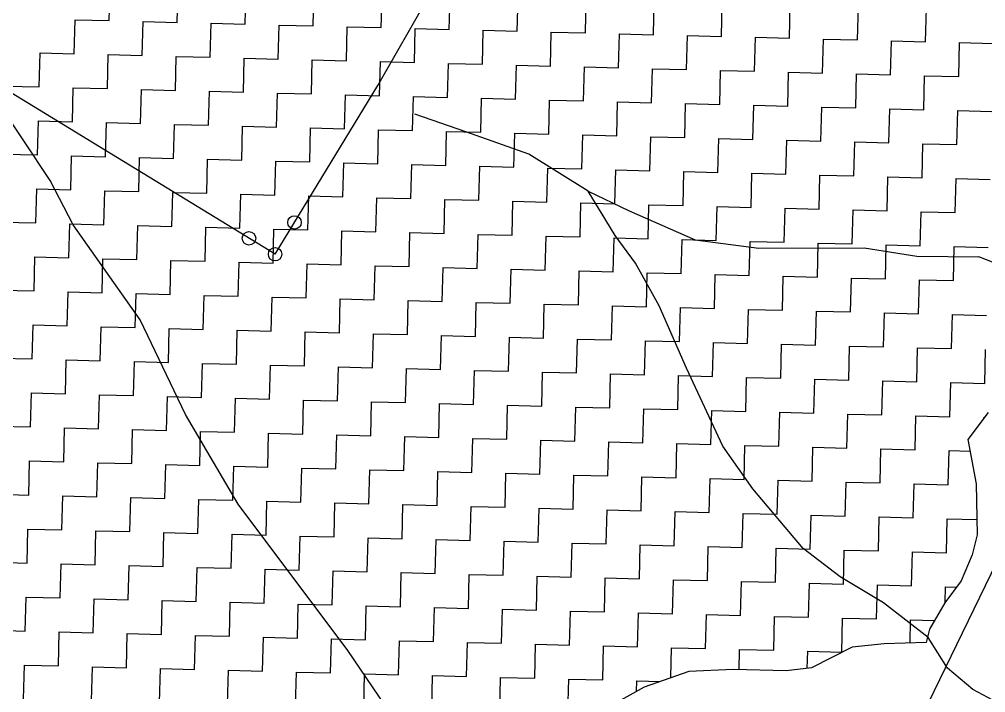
# Model space of a CAD drawing. Header units: metres. Extents: x 295068 to 298038, y 2018465 to 2021372.
# Drawn here: x 296750.4 to 297107.4, y 2019139.5 to 2019388.4 of the extents above; entities that cross this region are included whole.
import ezdxf

# ---------------------------------------------------------------- set-up
doc = ezdxf.new("R2010")
doc.units = ezdxf.units.M
doc.header["$MEASUREMENT"] = 0
for name, color, linetype in [('LINE_WATER', 4, 'Continuous'), ('POLY_HATCH', 12, 'Continuous'), ('POLY_PARCEL', 6, 'Continuous')]:
    doc.layers.add(name, color=color, linetype=linetype)

msp = doc.modelspace()

# ---------------------------------------------------------------- linework, layer by layer
for centre in [(296852.08, 2019313.32), (296835.26, 2019307.43), (296844.9, 2019301.54)]:
    msp.add_circle(centre, 2.48)
at = {"layer": 'LINE_WATER'}
for p, q in [((296761.85, 2019328.75), (296735.46, 2019368.43)), ((296915.34, 2019346.83), (296896.52, 2019353.35)), ((296938.71, 2019338.47), (296915.34, 2019346.83)), ((296960.6, 2019324.86), (296938.71, 2019338.47)), ((296770.27, 2019312.47), (296761.85, 2019328.75)), ((296970.54, 2019308.51), (296960.6, 2019324.86)), ((296960.6, 2019324.86), (296975.47, 2019317.68)), ((296975.47, 2019317.68), (297000.1, 2019306.83)), ((296795.09, 2019277.3), (296770.27, 2019312.47)), ((296978.04, 2019298.26), (296970.54, 2019308.51)), ((297000.1, 2019306.83), (297023.63, 2019303.81)), ((297023.63, 2019303.81), (297062.49, 2019303.93)), ((297062.49, 2019303.93), (297082.01, 2019300.81)), ((297082.01, 2019300.81), (297104.86, 2019300.59)), ((297135.34, 2019288.48), (297104.86, 2019300.59)), ((296986.84, 2019282.52), (296978.04, 2019298.26)), ((296996.93, 2019259.41), (296986.84, 2019282.52)), ((296811.88, 2019242.34), (296795.09, 2019277.3)), ((297010.28, 2019230.62), (296996.93, 2019259.41)), ((296831.32, 2019209.23), (296811.88, 2019242.34)), ((297021.38, 2019214.82), (297010.28, 2019230.62)), ((297040.05, 2019192.77), (297021.38, 2019214.82)), ((296871.74, 2019155.18), (296831.32, 2019209.23)), ((297053.6, 2019182.32), (297040.05, 2019192.77)), ((297069.64, 2019172.79), (297053.6, 2019182.32)), ((297086.16, 2019159.88), (297069.64, 2019172.79)), ((297093.33, 2019148.59), (297086.16, 2019159.88)), ((296889.55, 2019129.03), (296871.74, 2019155.18)), ((297102.65, 2019140.71), (297093.33, 2019148.59)), ((297115.63, 2019133.74), (297102.65, 2019140.71))]:
    msp.add_line(p, q, dxfattribs=at)
at = {"layer": 'POLY_HATCH', "linetype": 'Continuous'}
for p, q in [((296783.6, 2019387.87), (296783.92, 2019400.44)), ((296808.73, 2019387.22), (296809.05, 2019399.79)), ((296833.86, 2019386.57), (296834.19, 2019399.14)), ((296859, 2019385.93), (296859.32, 2019398.49)), ((296884.13, 2019385.28), (296884.45, 2019397.84)), ((296909.26, 2019384.63), (296909.59, 2019397.2)), ((296934.4, 2019383.98), (296934.72, 2019396.55)), ((296959.53, 2019383.33), (296959.85, 2019395.9)), ((296984.66, 2019382.68), (296984.99, 2019395.25)), ((297009.8, 2019382.04), (297010.12, 2019394.6)), ((297034.93, 2019381.39), (297035.25, 2019393.95)), ((297060.06, 2019380.74), (297060.39, 2019393.31)), ((297085.2, 2019380.09), (297085.52, 2019392.66)), ((296770.7, 2019375.63), (296771.03, 2019388.19)), ((296771.03, 2019388.19), (296783.6, 2019387.87)), ((296795.84, 2019374.98), (296796.16, 2019387.55)), ((296796.16, 2019387.55), (296808.73, 2019387.22)), ((296820.97, 2019374.33), (296821.3, 2019386.9)), ((296821.3, 2019386.9), (296833.86, 2019386.57)), ((296846.11, 2019373.68), (296846.43, 2019386.25)), ((296846.43, 2019386.25), (296859, 2019385.93)), ((296871.24, 2019373.03), (296871.56, 2019385.6)), ((296871.56, 2019385.6), (296884.13, 2019385.28)), ((296896.37, 2019372.39), (296896.7, 2019384.95)), ((296896.7, 2019384.95), (296909.26, 2019384.63)), ((296921.51, 2019371.74), (296921.83, 2019384.3)), ((296921.83, 2019384.3), (296934.4, 2019383.98)), ((296946.64, 2019371.09), (296946.96, 2019383.66)), ((296946.96, 2019383.66), (296959.53, 2019383.33)), ((296971.77, 2019370.44), (296972.1, 2019383.01)), ((296972.1, 2019383.01), (296984.66, 2019382.68)), ((296996.91, 2019369.79), (296997.23, 2019382.36)), ((296997.23, 2019382.36), (297009.8, 2019382.04)), ((297022.04, 2019369.15), (297022.36, 2019381.71)), ((297022.36, 2019381.71), (297034.93, 2019381.39)), ((297047.17, 2019368.5), (297047.5, 2019381.06)), ((297047.5, 2019381.06), (297060.06, 2019380.74)), ((297072.31, 2019367.85), (297072.63, 2019380.42)), ((297072.63, 2019380.42), (297085.2, 2019380.09)), ((297097.44, 2019367.2), (297097.76, 2019379.77)), ((297097.76, 2019379.77), (297110.33, 2019379.44)), ((296757.81, 2019363.38), (296758.14, 2019375.95)), ((296758.14, 2019375.95), (296770.7, 2019375.63)), ((296782.95, 2019362.74), (296783.27, 2019375.3)), ((296783.27, 2019375.3), (296795.84, 2019374.98)), ((296808.08, 2019362.09), (296808.41, 2019374.66)), ((296808.41, 2019374.66), (296820.97, 2019374.33)), ((296833.21, 2019361.44), (296833.54, 2019374.01)), ((296833.54, 2019374.01), (296846.11, 2019373.68)), ((296858.35, 2019360.79), (296858.67, 2019373.36)), ((296858.67, 2019373.36), (296871.24, 2019373.03)), ((296883.48, 2019360.14), (296883.81, 2019372.71)), ((296883.81, 2019372.71), (296896.37, 2019372.39)), ((296908.61, 2019359.5), (296908.94, 2019372.06)), ((296908.94, 2019372.06), (296921.51, 2019371.74)), ((296933.75, 2019358.85), (296934.07, 2019371.41)), ((296934.07, 2019371.41), (296946.64, 2019371.09)), ((296958.88, 2019358.2), (296959.21, 2019370.77)), ((296959.21, 2019370.77), (296971.77, 2019370.44)), ((296984.01, 2019357.55), (296984.34, 2019370.12)), ((296984.34, 2019370.12), (296996.91, 2019369.79)), ((297009.15, 2019356.9), (297009.47, 2019369.47)), ((297009.47, 2019369.47), (297022.04, 2019369.15)), ((297034.28, 2019356.25), (297034.61, 2019368.82)), ((297034.61, 2019368.82), (297047.17, 2019368.5)), ((297059.42, 2019355.61), (297059.74, 2019368.17)), ((297059.74, 2019368.17), (297072.31, 2019367.85)), ((297084.55, 2019354.96), (297084.87, 2019367.52)), ((297084.87, 2019367.52), (297097.44, 2019367.2)), ((296745.25, 2019363.71), (296757.81, 2019363.38)), ((296770.06, 2019350.49), (296770.38, 2019363.06)), ((296770.38, 2019363.06), (296782.95, 2019362.74)), ((296795.19, 2019349.85), (296795.51, 2019362.41)), ((296795.51, 2019362.41), (296808.08, 2019362.09)), ((296820.32, 2019349.2), (296820.65, 2019361.76)), ((296820.65, 2019361.76), (296833.21, 2019361.44)), ((296845.46, 2019348.55), (296845.78, 2019361.12)), ((296845.78, 2019361.12), (296858.35, 2019360.79)), ((296870.59, 2019347.9), (296870.91, 2019360.47)), ((296870.91, 2019360.47), (296883.48, 2019360.14)), ((296895.72, 2019347.25), (296896.05, 2019359.82)), ((296896.05, 2019359.82), (296908.61, 2019359.5)), ((296920.86, 2019346.6), (296921.18, 2019359.17)), ((296921.18, 2019359.17), (296933.75, 2019358.85)), ((296945.99, 2019345.96), (296946.31, 2019358.52)), ((296946.31, 2019358.52), (296958.88, 2019358.2)), ((296971.12, 2019345.31), (296971.45, 2019357.88)), ((296971.45, 2019357.88), (296984.01, 2019357.55)), ((296996.26, 2019344.66), (296996.58, 2019357.23)), ((296996.58, 2019357.23), (297009.15, 2019356.9)), ((297021.39, 2019344.01), (297021.72, 2019356.58)), ((297021.72, 2019356.58), (297034.28, 2019356.25)), ((297046.52, 2019343.36), (297046.85, 2019355.93)), ((297046.85, 2019355.93), (297059.42, 2019355.61)), ((297071.66, 2019342.72), (297071.98, 2019355.28)), ((297071.98, 2019355.28), (297084.55, 2019354.96)), ((297096.79, 2019342.07), (297097.12, 2019354.63)), ((297097.12, 2019354.63), (297109.68, 2019354.31)), ((296757.17, 2019338.25), (296757.49, 2019350.82)), ((296757.49, 2019350.82), (296770.06, 2019350.49)), ((296782.3, 2019337.6), (296782.62, 2019350.17)), ((296782.62, 2019350.17), (296795.19, 2019349.85)), ((296807.43, 2019336.95), (296807.76, 2019349.52)), ((296807.76, 2019349.52), (296820.32, 2019349.2)), ((296832.57, 2019336.31), (296832.89, 2019348.87)), ((296832.89, 2019348.87), (296845.46, 2019348.55)), ((296857.7, 2019335.66), (296858.02, 2019348.23)), ((296858.02, 2019348.23), (296870.59, 2019347.9)), ((296882.83, 2019335.01), (296883.16, 2019347.58)), ((296883.16, 2019347.58), (296895.72, 2019347.25)), ((296907.97, 2019334.36), (296908.29, 2019346.93)), ((296908.29, 2019346.93), (296920.86, 2019346.6)), ((296933.1, 2019333.71), (296933.42, 2019346.28)), ((296933.42, 2019346.28), (296945.99, 2019345.96)), ((296958.23, 2019333.07), (296958.56, 2019345.63)), ((296958.56, 2019345.63), (296971.12, 2019345.31)), ((296983.37, 2019332.42), (296983.69, 2019344.98)), ((296983.69, 2019344.98), (296996.26, 2019344.66)), ((297008.5, 2019331.77), (297008.82, 2019344.34)), ((297008.82, 2019344.34), (297021.39, 2019344.01)), ((297033.63, 2019331.12), (297033.96, 2019343.69)), ((297033.96, 2019343.69), (297046.52, 2019343.36)), ((297058.77, 2019330.47), (297059.09, 2019343.04)), ((297059.09, 2019343.04), (297071.66, 2019342.72)), ((297083.9, 2019329.82), (297084.22, 2019342.39)), ((297084.22, 2019342.39), (297096.79, 2019342.07)), ((296744.6, 2019338.58), (296757.17, 2019338.25)), ((296769.41, 2019325.36), (296769.73, 2019337.93)), ((296769.73, 2019337.93), (296782.3, 2019337.6)), ((296794.54, 2019324.71), (296794.87, 2019337.28)), ((296794.87, 2019337.28), (296807.43, 2019336.95)), ((296819.68, 2019324.06), (296820, 2019336.63)), ((296820, 2019336.63), (296832.57, 2019336.31)), ((296844.81, 2019323.42), (296845.13, 2019335.98)), ((296845.13, 2019335.98), (296857.7, 2019335.66)), ((296869.94, 2019322.77), (296870.27, 2019335.33)), ((296870.27, 2019335.33), (296882.83, 2019335.01)), ((296895.08, 2019322.12), (296895.4, 2019334.69)), ((296895.4, 2019334.69), (296907.97, 2019334.36)), ((296920.21, 2019321.47), (296920.53, 2019334.04)), ((296920.53, 2019334.04), (296933.1, 2019333.71)), ((296945.34, 2019320.82), (296945.67, 2019333.39)), ((296945.67, 2019333.39), (296958.23, 2019333.07)), ((296970.48, 2019320.17), (296970.8, 2019332.74)), ((296970.8, 2019332.74), (296983.37, 2019332.42)), ((296995.61, 2019319.53), (296995.93, 2019332.09)), ((296995.93, 2019332.09), (297008.5, 2019331.77)), ((297020.74, 2019318.88), (297021.07, 2019331.45)), ((297021.07, 2019331.45), (297033.63, 2019331.12)), ((297045.88, 2019318.23), (297046.2, 2019330.8)), ((297046.2, 2019330.8), (297058.77, 2019330.47)), ((297071.01, 2019317.58), (297071.33, 2019330.15)), ((297071.33, 2019330.15), (297083.9, 2019329.82)), ((297096.14, 2019316.93), (297096.47, 2019329.5)), ((297096.47, 2019329.5), (297109.03, 2019329.18)), ((296756.52, 2019313.12), (296756.84, 2019325.68)), ((296756.84, 2019325.68), (296769.41, 2019325.36)), ((296781.65, 2019312.47), (296781.98, 2019325.04)), ((296781.98, 2019325.04), (296794.54, 2019324.71)), ((296806.78, 2019311.82), (296807.11, 2019324.39)), ((296807.11, 2019324.39), (296819.68, 2019324.06)), ((296831.92, 2019311.17), (296832.24, 2019323.74)), ((296832.24, 2019323.74), (296844.81, 2019323.42)), ((296857.05, 2019310.53), (296857.38, 2019323.09)), ((296857.38, 2019323.09), (296869.94, 2019322.77)), ((296882.18, 2019309.88), (296882.51, 2019322.44)), ((296882.51, 2019322.44), (296895.08, 2019322.12)), ((296907.32, 2019309.23), (296907.64, 2019321.8)), ((296907.64, 2019321.8), (296920.21, 2019321.47)), ((296932.45, 2019308.58), (296932.78, 2019321.15)), ((296932.78, 2019321.15), (296945.34, 2019320.82)), ((296957.59, 2019307.93), (296957.91, 2019320.5)), ((296957.91, 2019320.5), (296970.48, 2019320.17)), ((296982.72, 2019307.28), (296983.04, 2019319.85)), ((296983.04, 2019319.85), (296995.61, 2019319.53)), ((297007.85, 2019306.64), (297008.18, 2019319.2)), ((297008.18, 2019319.2), (297020.74, 2019318.88)), ((297032.99, 2019305.99), (297033.31, 2019318.55)), ((297033.31, 2019318.55), (297045.88, 2019318.23)), ((297058.12, 2019305.34), (297058.44, 2019317.91)), ((297058.44, 2019317.91), (297071.01, 2019317.58)), ((297083.25, 2019304.69), (297083.58, 2019317.26)), ((297083.58, 2019317.26), (297096.14, 2019316.93)), ((296743.95, 2019313.44), (296756.52, 2019313.12)), ((296768.76, 2019300.23), (296769.08, 2019312.79)), ((296769.08, 2019312.79), (296781.65, 2019312.47)), ((296793.89, 2019299.58), (296794.22, 2019312.15)), ((296794.22, 2019312.15), (296806.78, 2019311.82)), ((296819.03, 2019298.93), (296819.35, 2019311.5)), ((296819.35, 2019311.5), (296831.92, 2019311.17)), ((296844.16, 2019298.28), (296844.48, 2019310.85)), ((296844.48, 2019310.85), (296857.05, 2019310.53)), ((296869.29, 2019297.63), (296869.62, 2019310.2)), ((296869.62, 2019310.2), (296882.18, 2019309.88)), ((296894.43, 2019296.99), (296894.75, 2019309.55)), ((296894.75, 2019309.55), (296907.32, 2019309.23)), ((296919.56, 2019296.34), (296919.88, 2019308.9)), ((296919.88, 2019308.9), (296932.45, 2019308.58)), ((296944.69, 2019295.69), (296945.02, 2019308.26)), ((296945.02, 2019308.26), (296957.59, 2019307.93)), ((296969.83, 2019295.04), (296970.15, 2019307.61)), ((296970.15, 2019307.61), (296982.72, 2019307.28)), ((296994.96, 2019294.39), (296995.29, 2019306.96)), ((296995.29, 2019306.96), (297007.85, 2019306.64)), ((297020.09, 2019293.75), (297020.42, 2019306.31)), ((297020.42, 2019306.31), (297032.99, 2019305.99)), ((297045.23, 2019293.1), (297045.55, 2019305.66)), ((297045.55, 2019305.66), (297058.12, 2019305.34)), ((297070.36, 2019292.45), (297070.69, 2019305.02)), ((297070.69, 2019305.02), (297083.25, 2019304.69)), ((297095.49, 2019291.8), (297095.82, 2019304.37)), ((297095.82, 2019304.37), (297108.39, 2019304.04)), ((296755.87, 2019287.98), (296756.19, 2019300.55)), ((296756.19, 2019300.55), (296768.76, 2019300.23)), ((296781, 2019287.34), (296781.33, 2019299.9)), ((296781.33, 2019299.9), (296793.89, 2019299.58)), ((296806.14, 2019286.69), (296806.46, 2019299.25)), ((296806.46, 2019299.25), (296819.03, 2019298.93)), ((296831.27, 2019286.04), (296831.59, 2019298.61)), ((296831.59, 2019298.61), (296844.16, 2019298.28)), ((296856.4, 2019285.39), (296856.73, 2019297.96)), ((296856.73, 2019297.96), (296869.29, 2019297.63)), ((296881.54, 2019284.74), (296881.86, 2019297.31)), ((296881.86, 2019297.31), (296894.43, 2019296.99)), ((296906.67, 2019284.1), (296906.99, 2019296.66)), ((296906.99, 2019296.66), (296919.56, 2019296.34)), ((296931.8, 2019283.45), (296932.13, 2019296.01)), ((296932.13, 2019296.01), (296944.69, 2019295.69)), ((296956.94, 2019282.8), (296957.26, 2019295.37)), ((296957.26, 2019295.37), (296969.83, 2019295.04)), ((296982.07, 2019282.15), (296982.39, 2019294.72)), ((296982.39, 2019294.72), (296994.96, 2019294.39)), ((297007.2, 2019281.5), (297007.53, 2019294.07)), ((297007.53, 2019294.07), (297020.09, 2019293.75)), ((297032.34, 2019280.85), (297032.66, 2019293.42)), ((297032.66, 2019293.42), (297045.23, 2019293.1)), ((297057.47, 2019280.21), (297057.79, 2019292.77)), ((297057.79, 2019292.77), (297070.36, 2019292.45)), ((297082.6, 2019279.56), (297082.93, 2019292.12)), ((297082.93, 2019292.12), (297095.49, 2019291.8)), ((296743.3, 2019288.31), (296755.87, 2019287.98)), ((296768.11, 2019275.09), (296768.44, 2019287.66)), ((296768.44, 2019287.66), (296781, 2019287.34)), ((296793.25, 2019274.45), (296793.57, 2019287.01)), ((296793.57, 2019287.01), (296806.14, 2019286.69)), ((296818.38, 2019273.8), (296818.7, 2019286.36)), ((296818.7, 2019286.36), (296831.27, 2019286.04)), ((296843.51, 2019273.15), (296843.84, 2019285.72)), ((296843.84, 2019285.72), (296856.4, 2019285.39)), ((296868.65, 2019272.5), (296868.97, 2019285.07)), ((296868.97, 2019285.07), (296881.54, 2019284.74)), ((296893.78, 2019271.85), (296894.1, 2019284.42)), ((296894.1, 2019284.42), (296906.67, 2019284.1)), ((296918.91, 2019271.2), (296919.24, 2019283.77)), ((296919.24, 2019283.77), (296931.8, 2019283.45)), ((296944.05, 2019270.56), (296944.37, 2019283.12)), ((296944.37, 2019283.12), (296956.94, 2019282.8)), ((296969.18, 2019269.91), (296969.5, 2019282.47)), ((296969.5, 2019282.47), (296982.07, 2019282.15)), ((296994.31, 2019269.26), (296994.64, 2019281.83)), ((296994.64, 2019281.83), (297007.2, 2019281.5)), ((297019.45, 2019268.61), (297019.77, 2019281.18)), ((297019.77, 2019281.18), (297032.34, 2019280.85)), ((297044.58, 2019267.96), (297044.9, 2019280.53)), ((297044.9, 2019280.53), (297057.47, 2019280.21)), ((297069.71, 2019267.32), (297070.04, 2019279.88)), ((297070.04, 2019279.88), (297082.6, 2019279.56)), ((297094.85, 2019266.67), (297095.17, 2019279.23)), ((297095.17, 2019279.23), (297107.74, 2019278.91)), ((296755.22, 2019262.85), (296755.55, 2019275.42)), ((296755.55, 2019275.42), (296768.11, 2019275.09)), ((296780.35, 2019262.2), (296780.68, 2019274.77)), ((296780.68, 2019274.77), (296793.25, 2019274.45)), ((296805.49, 2019261.55), (296805.81, 2019274.12)), ((296805.81, 2019274.12), (296818.38, 2019273.8)), ((296830.62, 2019260.91), (296830.95, 2019273.47)), ((296830.95, 2019273.47), (296843.51, 2019273.15)), ((296855.75, 2019260.26), (296856.08, 2019272.82)), ((296856.08, 2019272.82), (296868.65, 2019272.5)), ((296880.89, 2019259.61), (296881.21, 2019272.18)), ((296881.21, 2019272.18), (296893.78, 2019271.85)), ((296906.02, 2019258.96), (296906.35, 2019271.53)), ((296906.35, 2019271.53), (296918.91, 2019271.2)), ((296931.16, 2019258.31), (296931.48, 2019270.88)), ((296931.48, 2019270.88), (296944.05, 2019270.56)), ((296956.29, 2019257.67), (296956.61, 2019270.23)), ((296956.61, 2019270.23), (296969.18, 2019269.91)), ((296981.42, 2019257.02), (296981.75, 2019269.58)), ((296981.75, 2019269.58), (296994.31, 2019269.26)), ((297006.56, 2019256.37), (297006.88, 2019268.94)), ((297006.88, 2019268.94), (297019.45, 2019268.61)), ((297031.69, 2019255.72), (297032.01, 2019268.29)), ((297032.01, 2019268.29), (297044.58, 2019267.96)), ((297056.82, 2019255.07), (297057.15, 2019267.64)), ((297057.15, 2019267.64), (297069.71, 2019267.32)), ((297081.96, 2019254.42), (297082.28, 2019266.99)), ((297082.28, 2019266.99), (297094.85, 2019266.67)), ((297107.09, 2019253.78), (297107.41, 2019266.34)), ((296742.65, 2019263.18), (296755.22, 2019262.85)), ((296767.46, 2019249.96), (296767.79, 2019262.53)), ((296767.79, 2019262.53), (296780.35, 2019262.2)), ((296792.6, 2019249.31), (296792.92, 2019261.88)), ((296792.92, 2019261.88), (296805.49, 2019261.55)), ((296817.73, 2019248.66), (296818.05, 2019261.23)), ((296818.05, 2019261.23), (296830.62, 2019260.91)), ((296842.86, 2019248.02), (296843.19, 2019260.58)), ((296843.19, 2019260.58), (296855.75, 2019260.26)), ((296868, 2019247.37), (296868.32, 2019259.93)), ((296868.32, 2019259.93), (296880.89, 2019259.61)), ((296893.13, 2019246.72), (296893.46, 2019259.29)), ((296893.46, 2019259.29), (296906.02, 2019258.96)), ((296918.26, 2019246.07), (296918.59, 2019258.64)), ((296918.59, 2019258.64), (296931.16, 2019258.31)), ((296943.4, 2019245.42), (296943.72, 2019257.99)), ((296943.72, 2019257.99), (296956.29, 2019257.67)), ((296968.53, 2019244.77), (296968.86, 2019257.34)), ((296968.86, 2019257.34), (296981.42, 2019257.02)), ((296993.66, 2019244.13), (296993.99, 2019256.69)), ((296993.99, 2019256.69), (297006.56, 2019256.37)), ((297018.8, 2019243.48), (297019.12, 2019256.04)), ((297019.12, 2019256.04), (297031.69, 2019255.72)), ((297043.93, 2019242.83), (297044.26, 2019255.4)), ((297044.26, 2019255.4), (297056.82, 2019255.07)), ((297069.06, 2019242.18), (297069.39, 2019254.75)), ((297069.39, 2019254.75), (297081.96, 2019254.42)), ((297094.2, 2019241.53), (297094.52, 2019254.1)), ((297094.52, 2019254.1), (297107.09, 2019253.78)), ((296754.57, 2019237.72), (296754.9, 2019250.28)), ((296754.9, 2019250.28), (296767.46, 2019249.96)), ((296779.71, 2019237.07), (296780.03, 2019249.64)), ((296780.03, 2019249.64), (296792.6, 2019249.31)), ((296804.84, 2019236.42), (296805.16, 2019248.99)), ((296805.16, 2019248.99), (296817.73, 2019248.66)), ((296829.97, 2019235.77), (296830.3, 2019248.34)), ((296830.3, 2019248.34), (296842.86, 2019248.02)), ((296855.11, 2019235.12), (296855.43, 2019247.69)), ((296855.43, 2019247.69), (296868, 2019247.37)), ((296880.24, 2019234.48), (296880.56, 2019247.04)), ((296880.56, 2019247.04), (296893.13, 2019246.72)), ((296905.37, 2019233.83), (296905.7, 2019246.4)), ((296905.7, 2019246.4), (296918.26, 2019246.07)), ((296930.51, 2019233.18), (296930.83, 2019245.75)), ((296930.83, 2019245.75), (296943.4, 2019245.42)), ((296955.64, 2019232.53), (296955.96, 2019245.1)), ((296955.96, 2019245.1), (296968.53, 2019244.77)), ((296980.77, 2019231.88), (296981.1, 2019244.45)), ((296981.1, 2019244.45), (296993.66, 2019244.13)), ((297005.91, 2019231.24), (297006.23, 2019243.8)), ((297006.23, 2019243.8), (297018.8, 2019243.48)), ((297031.04, 2019230.59), (297031.36, 2019243.15)), ((297031.36, 2019243.15), (297043.93, 2019242.83)), ((297056.17, 2019229.94), (297056.5, 2019242.51)), ((297056.5, 2019242.51), (297069.06, 2019242.18)), ((297081.31, 2019229.29), (297081.63, 2019241.86)), ((297081.63, 2019241.86), (297094.2, 2019241.53)), ((296742.01, 2019238.04), (296754.57, 2019237.72)), ((297106.76, 2019241.02), (297106.77, 2019241.21)), ((297106.77, 2019241.21), (297106.9, 2019241.21)), ((296766.82, 2019224.83), (296767.14, 2019237.39)), ((296767.14, 2019237.39), (296779.71, 2019237.07)), ((296791.95, 2019224.18), (296792.27, 2019236.75)), ((296792.27, 2019236.75), (296804.84, 2019236.42)), ((296817.08, 2019223.53), (296817.41, 2019236.1)), ((296817.41, 2019236.1), (296829.97, 2019235.77)), ((296842.22, 2019222.88), (296842.54, 2019235.45)), ((296842.54, 2019235.45), (296855.11, 2019235.12)), ((296867.35, 2019222.23), (296867.67, 2019234.8)), ((296867.67, 2019234.8), (296880.24, 2019234.48)), ((296892.48, 2019221.59), (296892.81, 2019234.15)), ((296892.81, 2019234.15), (296905.37, 2019233.83)), ((296917.62, 2019220.94), (296917.94, 2019233.5)), ((296917.94, 2019233.5), (296930.51, 2019233.18)), ((296942.75, 2019220.29), (296943.07, 2019232.86)), ((296943.07, 2019232.86), (296955.64, 2019232.53)), ((296967.88, 2019219.64), (296968.21, 2019232.21)), ((296968.21, 2019232.21), (296980.77, 2019231.88)), ((296993.02, 2019218.99), (296993.34, 2019231.56)), ((296993.34, 2019231.56), (297005.91, 2019231.24)), ((297018.15, 2019218.34), (297018.47, 2019230.91)), ((297018.47, 2019230.91), (297031.04, 2019230.59)), ((297043.28, 2019217.7), (297043.61, 2019230.26)), ((297043.61, 2019230.26), (297056.17, 2019229.94)), ((297068.42, 2019217.05), (297068.74, 2019229.62)), ((297068.74, 2019229.62), (297081.31, 2019229.29)), ((297093.55, 2019216.4), (297093.87, 2019228.97)), ((297093.87, 2019228.97), (297101.64, 2019228.77)), ((296753.92, 2019212.58), (296754.25, 2019225.15)), ((296754.25, 2019225.15), (296766.82, 2019224.83)), ((296779.06, 2019211.94), (296779.38, 2019224.5)), ((296779.38, 2019224.5), (296791.95, 2019224.18)), ((296804.19, 2019211.29), (296804.52, 2019223.85)), ((296804.52, 2019223.85), (296817.08, 2019223.53)), ((296829.33, 2019210.64), (296829.65, 2019223.21)), ((296829.65, 2019223.21), (296842.22, 2019222.88)), ((296854.46, 2019209.99), (296854.78, 2019222.56)), ((296854.78, 2019222.56), (296867.35, 2019222.23)), ((296879.59, 2019209.34), (296879.92, 2019221.91)), ((296879.92, 2019221.91), (296892.48, 2019221.59)), ((296904.73, 2019208.7), (296905.05, 2019221.26)), ((296905.05, 2019221.26), (296917.62, 2019220.94)), ((296929.86, 2019208.05), (296930.18, 2019220.61)), ((296930.18, 2019220.61), (296942.75, 2019220.29)), ((296954.99, 2019207.4), (296955.32, 2019219.97)), ((296955.32, 2019219.97), (296967.88, 2019219.64)), ((296980.13, 2019206.75), (296980.45, 2019219.32)), ((296980.45, 2019219.32), (296993.02, 2019218.99)), ((297005.26, 2019206.1), (297005.58, 2019218.67)), ((297005.58, 2019218.67), (297018.15, 2019218.34)), ((297030.39, 2019205.45), (297030.72, 2019218.02)), ((297030.72, 2019218.02), (297043.28, 2019217.7)), ((297055.53, 2019204.81), (297055.85, 2019217.37)), ((297055.85, 2019217.37), (297068.42, 2019217.05)), ((297080.66, 2019204.16), (297080.98, 2019216.72)), ((297080.98, 2019216.72), (297093.55, 2019216.4)), ((296741.36, 2019212.91), (296753.92, 2019212.58)), ((296766.17, 2019199.69), (296766.49, 2019212.26)), ((296766.49, 2019212.26), (296779.06, 2019211.94)), ((296791.3, 2019199.05), (296791.63, 2019211.61)), ((296791.63, 2019211.61), (296804.19, 2019211.29)), ((296816.43, 2019198.4), (296816.76, 2019210.96)), ((296816.76, 2019210.96), (296829.33, 2019210.64)), ((296841.57, 2019197.75), (296841.89, 2019210.32)), ((296841.89, 2019210.32), (296854.46, 2019209.99)), ((296866.7, 2019197.1), (296867.03, 2019209.67)), ((296867.03, 2019209.67), (296879.59, 2019209.34)), ((296891.83, 2019196.45), (296892.16, 2019209.02)), ((296892.16, 2019209.02), (296904.73, 2019208.7)), ((296916.97, 2019195.8), (296917.29, 2019208.37)), ((296917.29, 2019208.37), (296929.86, 2019208.05)), ((296942.1, 2019195.16), (296942.43, 2019207.72)), ((296942.43, 2019207.72), (296954.99, 2019207.4)), ((296967.23, 2019194.51), (296967.56, 2019207.07)), ((296967.56, 2019207.07), (296980.13, 2019206.75)), ((296992.37, 2019193.86), (296992.69, 2019206.43)), ((296992.69, 2019206.43), (297005.26, 2019206.1)), ((297017.5, 2019193.21), (297017.83, 2019205.78)), ((297017.83, 2019205.78), (297030.39, 2019205.45)), ((297042.64, 2019192.56), (297042.96, 2019205.13)), ((297042.96, 2019205.13), (297055.53, 2019204.81)), ((297067.77, 2019191.92), (297068.09, 2019204.48)), ((297068.09, 2019204.48), (297080.66, 2019204.16)), ((297092.9, 2019191.27), (297093.23, 2019203.83)), ((297093.23, 2019203.83), (297104.12, 2019203.55)), ((296753.28, 2019187.45), (296753.6, 2019200.02)), ((296753.6, 2019200.02), (296766.17, 2019199.69)), ((296778.41, 2019186.8), (296778.73, 2019199.37)), ((296778.73, 2019199.37), (296791.3, 2019199.05)), ((296803.54, 2019186.15), (296803.87, 2019198.72)), ((296803.87, 2019198.72), (296816.43, 2019198.4)), ((296828.68, 2019185.51), (296829, 2019198.07)), ((296829, 2019198.07), (296841.57, 2019197.75)), ((296853.81, 2019184.86), (296854.13, 2019197.42)), ((296854.13, 2019197.42), (296866.7, 2019197.1)), ((296878.94, 2019184.21), (296879.27, 2019196.78)), ((296879.27, 2019196.78), (296891.83, 2019196.45)), ((296904.08, 2019183.56), (296904.4, 2019196.13)), ((296904.4, 2019196.13), (296916.97, 2019195.8)), ((296929.21, 2019182.91), (296929.53, 2019195.48)), ((296929.53, 2019195.48), (296942.1, 2019195.16)), ((296954.34, 2019182.27), (296954.67, 2019194.83)), ((296954.67, 2019194.83), (296967.23, 2019194.51)), ((296979.48, 2019181.62), (296979.8, 2019194.18)), ((296979.8, 2019194.18), (296992.37, 2019193.86)), ((297004.61, 2019180.97), (297004.94, 2019193.54)), ((297004.94, 2019193.54), (297017.5, 2019193.21)), ((297029.74, 2019180.32), (297030.07, 2019192.89)), ((297030.07, 2019192.89), (297042.64, 2019192.56)), ((297054.88, 2019179.67), (297055.2, 2019192.24)), ((297055.2, 2019192.24), (297067.77, 2019191.92)), ((297080.01, 2019179.02), (297080.34, 2019191.59)), ((297080.34, 2019191.59), (297092.9, 2019191.27)), ((296740.71, 2019187.77), (296753.28, 2019187.45)), ((296765.52, 2019174.56), (296765.84, 2019187.13)), ((296765.84, 2019187.13), (296778.41, 2019186.8)), ((296790.65, 2019173.91), (296790.98, 2019186.48)), ((296790.98, 2019186.48), (296803.54, 2019186.15)), ((296815.79, 2019173.26), (296816.11, 2019185.83)), ((296816.11, 2019185.83), (296828.68, 2019185.51)), ((296840.92, 2019172.62), (296841.24, 2019185.18)), ((296841.24, 2019185.18), (296853.81, 2019184.86)), ((296866.05, 2019171.97), (296866.38, 2019184.53)), ((296866.38, 2019184.53), (296878.94, 2019184.21)), ((296891.19, 2019171.32), (296891.51, 2019183.89)), ((296891.51, 2019183.89), (296904.08, 2019183.56)), ((296916.32, 2019170.67), (296916.64, 2019183.24)), ((296916.64, 2019183.24), (296929.21, 2019182.91)), ((296941.45, 2019170.02), (296941.78, 2019182.59)), ((296941.78, 2019182.59), (296954.34, 2019182.27)), ((296966.59, 2019169.37), (296966.91, 2019181.94)), ((296966.91, 2019181.94), (296979.48, 2019181.62)), ((296991.72, 2019168.73), (296992.04, 2019181.29)), ((296992.04, 2019181.29), (297004.61, 2019180.97)), ((297016.85, 2019168.08), (297017.18, 2019180.64)), ((297017.18, 2019180.64), (297029.74, 2019180.32)), ((297041.99, 2019167.43), (297042.31, 2019180)), ((297042.31, 2019180), (297054.88, 2019179.67)), ((297067.12, 2019166.78), (297067.44, 2019179.35)), ((297067.44, 2019179.35), (297080.01, 2019179.02)), ((297092.43, 2019172.95), (297092.58, 2019178.7)), ((297092.58, 2019178.7), (297096.66, 2019178.59)), ((296752.63, 2019162.32), (296752.95, 2019174.88)), ((296752.95, 2019174.88), (296765.52, 2019174.56)), ((296777.76, 2019161.67), (296778.09, 2019174.24)), ((296778.09, 2019174.24), (296790.65, 2019173.91)), ((296802.9, 2019161.02), (296803.22, 2019173.59)), ((296803.22, 2019173.59), (296815.79, 2019173.26)), ((296828.03, 2019160.37), (296828.35, 2019172.94)), ((296828.35, 2019172.94), (296840.92, 2019172.62)), ((296853.16, 2019159.72), (296853.49, 2019172.29)), ((296853.49, 2019172.29), (296866.05, 2019171.97)), ((296878.3, 2019159.08), (296878.62, 2019171.64)), ((296878.62, 2019171.64), (296891.19, 2019171.32)), ((296903.43, 2019158.43), (296903.75, 2019170.99)), ((296903.75, 2019170.99), (296916.32, 2019170.67)), ((296928.56, 2019157.78), (296928.89, 2019170.35)), ((296928.89, 2019170.35), (296941.45, 2019170.02)), ((296953.7, 2019157.13), (296954.02, 2019169.7)), ((296954.02, 2019169.7), (296966.59, 2019169.37)), ((296978.83, 2019156.48), (296979.15, 2019169.05)), ((296979.15, 2019169.05), (296991.72, 2019168.73)), ((297003.96, 2019155.84), (297004.29, 2019168.4)), ((297004.29, 2019168.4), (297016.85, 2019168.08)), ((297029.1, 2019155.19), (297029.42, 2019167.75)), ((297029.42, 2019167.75), (297041.99, 2019167.43)), ((297054.23, 2019154.54), (297054.55, 2019167.11)), ((297054.55, 2019167.11), (297067.12, 2019166.78)), ((297079.47, 2019157.87), (297079.69, 2019166.46)), ((297079.69, 2019166.46), (297088.53, 2019166.23)), ((296740.06, 2019162.64), (296752.63, 2019162.32)), ((296764.87, 2019149.43), (296765.2, 2019161.99)), ((296765.2, 2019161.99), (296777.76, 2019161.67)), ((296790, 2019148.78), (296790.33, 2019161.35)), ((296790.33, 2019161.35), (296802.9, 2019161.02)), ((296815.14, 2019148.13), (296815.46, 2019160.7)), ((296815.46, 2019160.7), (296828.03, 2019160.37)), ((296840.27, 2019147.48), (296840.6, 2019160.05)), ((296840.6, 2019160.05), (296853.16, 2019159.72)), ((296865.4, 2019146.83), (296865.73, 2019159.4)), ((296865.73, 2019159.4), (296878.3, 2019159.08)), ((296890.54, 2019146.19), (296890.86, 2019158.75)), ((296890.86, 2019158.75), (296903.43, 2019158.43)), ((296915.67, 2019145.54), (296916, 2019158.1)), ((296916, 2019158.1), (296928.56, 2019157.78)), ((296940.81, 2019144.89), (296941.13, 2019157.46)), ((296941.13, 2019157.46), (296953.7, 2019157.13)), ((296965.94, 2019144.24), (296966.26, 2019156.81)), ((296966.26, 2019156.81), (296978.83, 2019156.48)), ((296991.11, 2019145.1), (296991.4, 2019156.16)), ((296991.4, 2019156.16), (297003.96, 2019155.84)), ((297016.34, 2019148.02), (297016.53, 2019155.51)), ((297016.53, 2019155.51), (297029.1, 2019155.19)), ((297041.5, 2019148.48), (297041.66, 2019154.86)), ((297041.66, 2019154.86), (297054.23, 2019154.54)), ((296751.98, 2019137.18), (296752.3, 2019149.75)), ((296752.3, 2019149.75), (296764.87, 2019149.43)), ((296777.11, 2019136.54), (296777.44, 2019149.1)), ((296777.44, 2019149.1), (296790, 2019148.78)), ((296802.25, 2019135.89), (296802.57, 2019148.45)), ((296802.57, 2019148.45), (296815.14, 2019148.13)), ((296827.38, 2019135.24), (296827.7, 2019147.81)), ((296827.7, 2019147.81), (296840.27, 2019147.48)), ((296852.51, 2019134.59), (296852.84, 2019147.16)), ((296852.84, 2019147.16), (296865.4, 2019146.83)), ((296877.65, 2019133.94), (296877.97, 2019146.51)), ((296877.97, 2019146.51), (296890.54, 2019146.19)), ((296902.78, 2019133.29), (296903.1, 2019145.86)), ((296903.1, 2019145.86), (296915.67, 2019145.54)), ((296927.91, 2019132.65), (296928.24, 2019145.21)), ((296928.24, 2019145.21), (296940.81, 2019144.89)), ((296953.05, 2019132), (296953.37, 2019144.57)), ((296953.37, 2019144.57), (296965.94, 2019144.24)), ((296978.4, 2019140.01), (296978.51, 2019143.92)), ((296978.51, 2019143.92), (296987.14, 2019143.69))]:
    msp.add_line(p, q, dxfattribs=at)
at = {"layer": 'POLY_HATCH'}
for p, q in [((297108.33, 2019243.11), (297100.83, 2019233.12)), ((297100.83, 2019233.12), (297103.89, 2019216.69)), ((297103.89, 2019216.69), (297104.21, 2019197.92)), ((297104.21, 2019197.92), (297102.41, 2019190.46)), ((297102.41, 2019190.46), (297098.41, 2019180.92)), ((297098.41, 2019180.92), (297092.29, 2019172.77)), ((297092.29, 2019172.77), (297086.67, 2019163)), ((297086.67, 2019163), (297085.45, 2019158.03)), ((297058.04, 2019156.32), (297043.08, 2019148.67)), ((297069.88, 2019157.62), (297058.04, 2019156.32)), ((297085.45, 2019158.03), (297069.88, 2019157.62)), ((297043.08, 2019148.67), (297033.66, 2019147.57)), ((296997.7, 2019147.42), (296981.3, 2019141.63)), ((297014.08, 2019148.07), (296997.7, 2019147.42)), ((297033.66, 2019147.57), (297014.08, 2019148.07)), ((296981.3, 2019141.63), (296968.5, 2019134.46))]:
    msp.add_line(p, q, dxfattribs=at)
at = {"layer": 'POLY_PARCEL'}
for p, q in [((296882.9, 2019363.86), (296957.35, 2019494.89)), ((296844.9, 2019301.54), (296708.54, 2019384.89)), ((296844.9, 2019301.54), (296882.9, 2019363.86)), ((297121.55, 2019208.72), (297073.22, 2019108.86))]:
    msp.add_line(p, q, dxfattribs=at)

doc.saveas('drawing.dxf')
